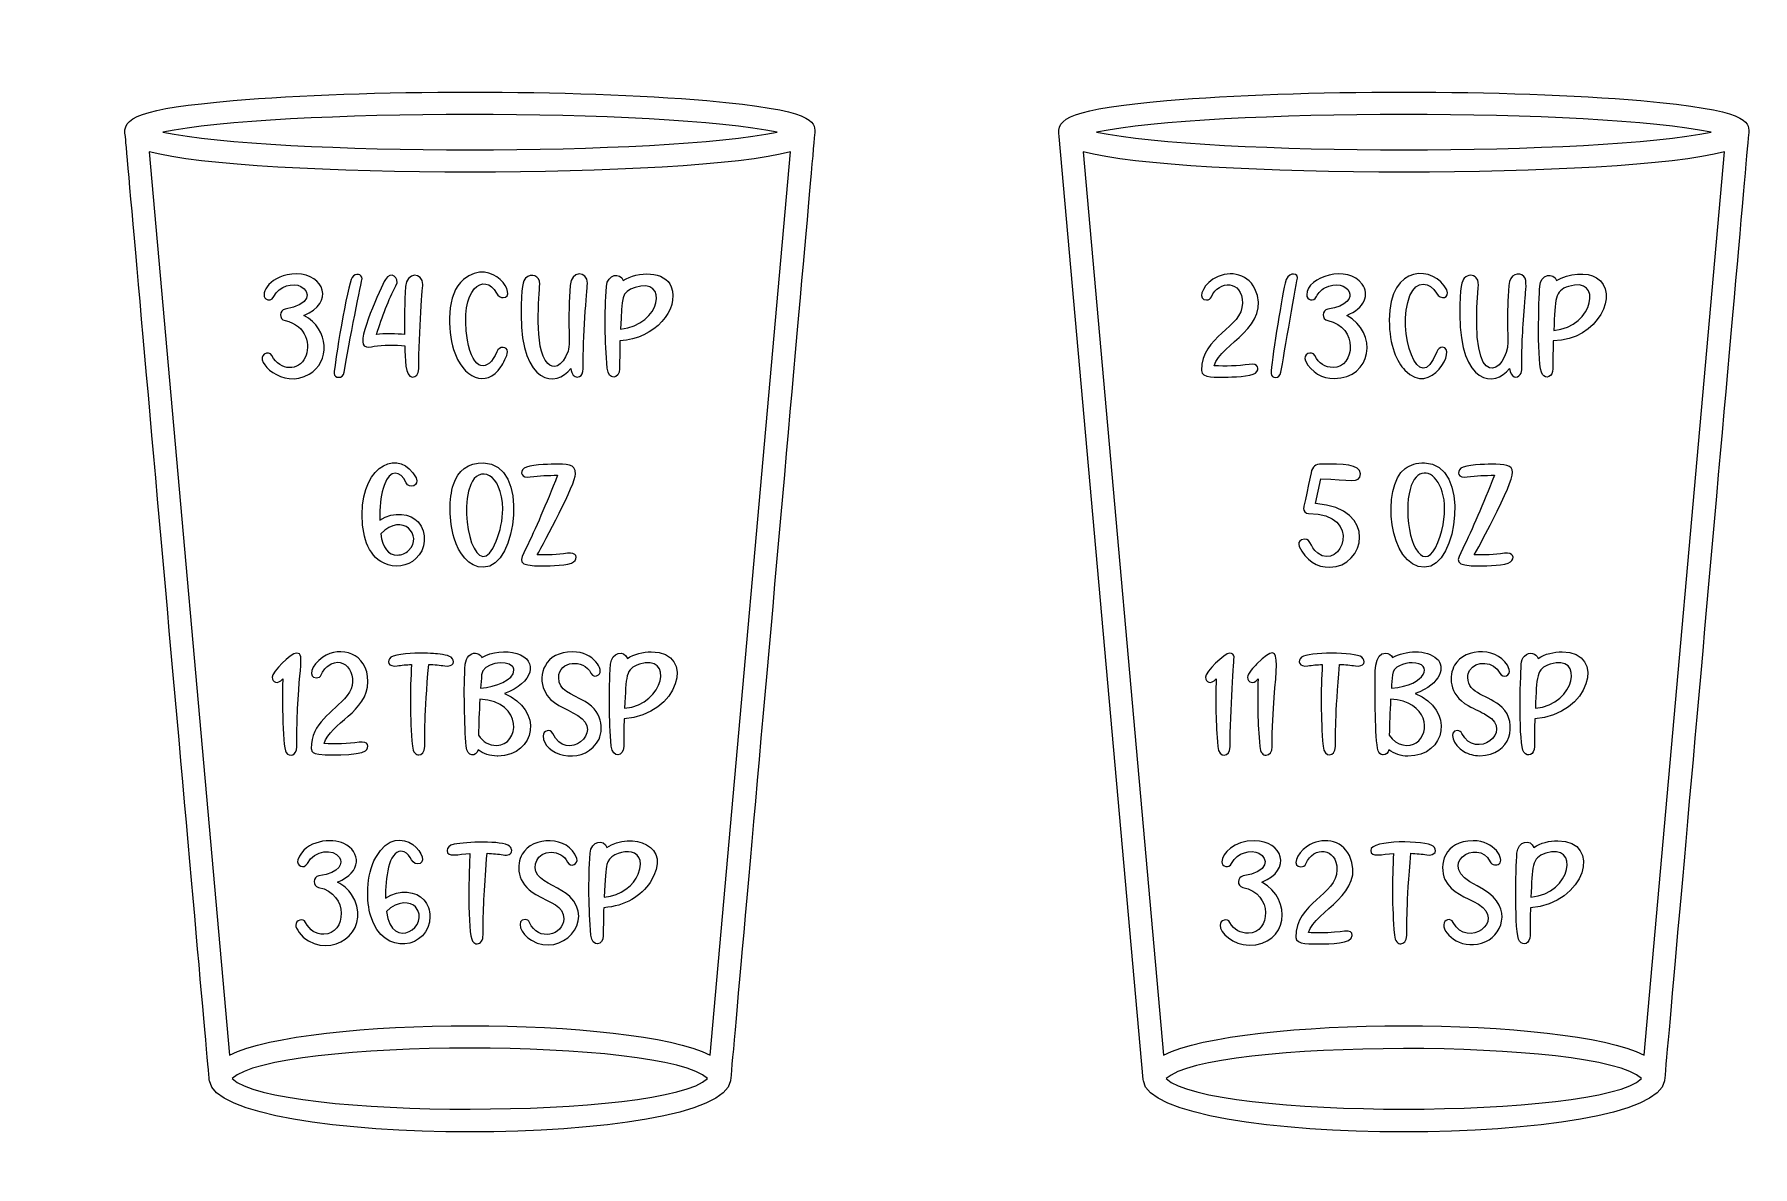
# Model space of a CAD drawing. Header units: inches. Extents: x 22.21 to 28.21, y -9.08 to -3.08.
# Drawn here: x 24.603 to 27.003, y -6.254 to -4.673 of the extents above; entities that cross this region are included whole.
import ezdxf

# ---------------------------------------------------------------- set-up
doc = ezdxf.new("R2010")
doc.units = ezdxf.units.IN
doc.header["$MEASUREMENT"] = 0
doc.layers.add('_U+0421_U+043B_U+043E_U+0439 1', color=7, linetype='Continuous')

msp = doc.modelspace()

# ---------------------------------------------------------------- linework, layer by layer
at = {"layer": '_U+0421_U+043B_U+043E_U+0439 1', "color": 1, "lineweight": 9, "true_color": 0xff0000}
msp.add_open_spline([(25.2111, -3.0833), (23.5543, -3.0833), (22.2111, -4.4265), (22.2111, -6.0833), (22.2111, -7.7402), (23.5543, -9.0833), (25.2111, -9.0833), (26.868, -9.0833), (28.2111, -7.7402), (28.2111, -6.0833), (28.2111, -4.4265), (26.868, -3.0833), (25.2111, -3.0833)], degree=3, knots=[0, 0, 0, 0, 1, 1, 1, 2, 2, 2, 3, 3, 3, 4, 4, 4, 4], dxfattribs=at)
at = {"layer": '_U+0421_U+043B_U+043E_U+0439 1', "color": 7, "lineweight": 9, "true_color": 0xffffff}
for points, knots in [([(24.7299, -4.8157), (24.7301, -4.8184), (24.8468, -6.132), (24.8472, -6.1347), (24.8472, -6.1347), (24.8472, -6.1347), (24.8472, -6.1347), (24.8599, -6.2296), (25.5623, -6.2299), (25.575, -6.1347), (25.575, -6.1347), (25.5751, -6.1347), (25.5751, -6.1347), (25.5752, -6.1338), (25.6928, -4.8106), (25.6928, -4.8096), (25.6928, -4.7951), (25.6928, -4.7786), (25.542, -4.7655), (25.359, -4.7497), (25.0632, -4.7497), (24.8802, -4.7655), (24.7499, -4.7768), (24.7237, -4.789), (24.7299, -4.8157)], [0, 0, 0, 0, 1, 1, 1, 2, 2, 2, 3, 3, 3, 4, 4, 4, 5, 5, 5, 6, 6, 6, 7, 7, 7, 8, 8, 8, 8]), ([(26.8795, -6.1347), (26.8795, -6.1347), (26.8797, -6.1347), (26.8797, -6.1347), (26.8797, -6.134), (26.9974, -4.8104), (26.9974, -4.8096), (26.9974, -4.7951), (26.9974, -4.7786), (26.8466, -4.7655), (26.6636, -4.7497), (26.3678, -4.7497), (26.1847, -4.7655), (26.0512, -4.7771), (26.0283, -4.79), (26.0344, -4.8157), (26.0344, -4.8157), (26.1515, -6.133), (26.1515, -6.133), (26.1515, -6.133), (26.1518, -6.1347), (26.1518, -6.1347), (26.1518, -6.1347), (26.1518, -6.1347), (26.1518, -6.1347), (26.1644, -6.2296), (26.8668, -6.2299), (26.8795, -6.1347)], [0, 0, 0, 0, 1, 1, 1, 2, 2, 2, 3, 3, 3, 4, 4, 4, 5, 5, 5, 6, 6, 6, 7, 7, 7, 8, 8, 8, 9, 9, 9, 9]), ([(24.782, -4.8096), (24.94, -4.7768), (25.4816, -4.7767), (25.6403, -4.8096), (25.4823, -4.8424), (24.9406, -4.8425), (24.782, -4.8096)], [0, 0, 0, 0, 1, 1, 1, 2, 2, 2, 2]), ([(26.0865, -4.8096), (26.2445, -4.7768), (26.7862, -4.7767), (26.9448, -4.8096), (26.7868, -4.8424), (26.2452, -4.8425), (26.0865, -4.8096)], [0, 0, 0, 0, 1, 1, 1, 2, 2, 2, 2]), ([(24.7632, -4.837), (24.9039, -4.875), (25.5189, -4.8749), (25.6591, -4.837), (25.6591, -4.837), (25.5469, -6.0988), (25.5469, -6.0988), (25.4376, -6.044), (24.9845, -6.0441), (24.8753, -6.0988), (24.8753, -6.0988), (24.7632, -4.837), (24.7632, -4.837)], [0, 0, 0, 0, 1, 1, 1, 2, 2, 2, 3, 3, 3, 4, 4, 4, 4]), ([(26.9636, -4.837), (26.9636, -4.837), (26.8515, -6.0988), (26.8515, -6.0988), (26.7421, -6.044), (26.2888, -6.0442), (26.1799, -6.0988), (26.1799, -6.0988), (26.0677, -4.837), (26.0677, -4.837), (26.2084, -4.875), (26.8235, -4.8749), (26.9636, -4.837)], [0, 0, 0, 0, 1, 1, 1, 2, 2, 2, 3, 3, 3, 4, 4, 4, 4]), ([(25.1881, -5.113), (25.18, -5.0872), (25.1777, -5.0351), (25.202, -5.0154), (25.2435, -4.982), (25.2792, -5.0407), (25.2574, -5.0407), (25.2543, -5.0407), (25.2506, -5.0387), (25.2483, -5.0346), (25.2317, -5.0039), (25.1954, -5.0276), (25.2076, -5.1), (25.2151, -5.1442), (25.2368, -5.1454), (25.2486, -5.1162), (25.252, -5.108), (25.2635, -5.1082), (25.2635, -5.1166), (25.2635, -5.1219), (25.2573, -5.133), (25.2543, -5.1374), (25.2341, -5.1675), (25.201, -5.1541), (25.1881, -5.113)], [0, 0, 0, 0, 1, 1, 1, 2, 2, 2, 3, 3, 3, 4, 4, 4, 5, 5, 5, 6, 6, 6, 7, 7, 7, 8, 8, 8, 8]), ([(26.5755, -5.03), (26.5808, -5.0414), (26.5669, -5.0449), (26.5612, -5.0346), (26.5527, -5.0189), (26.5331, -5.0155), (26.5242, -5.0377), (26.5043, -5.0871), (26.5369, -5.1837), (26.5615, -5.1162), (26.5629, -5.1122), (26.5663, -5.1101), (26.5696, -5.1101), (26.5906, -5.1101), (26.5539, -5.1808), (26.5171, -5.1422), (26.5061, -5.1307), (26.4953, -5.1079), (26.4953, -5.0723), (26.4953, -4.9917), (26.559, -4.9963), (26.5755, -5.03)], [0, 0, 0, 0, 1, 1, 1, 2, 2, 2, 3, 3, 3, 4, 4, 4, 5, 5, 5, 6, 6, 6, 7, 7, 7, 7]), ([(24.9811, -5.1243), (24.9884, -5.1086), (24.9841, -5.0792), (24.9528, -5.0728), (24.9439, -5.0709), (24.9448, -5.0582), (24.9528, -5.0568), (24.9891, -5.0512), (24.9889, -5.0322), (24.975, -5.0251), (24.9641, -5.0196), (24.9447, -5.024), (24.937, -5.0393), (24.9346, -5.0444), (24.9295, -5.045), (24.9259, -5.0422), (24.9175, -5.0359), (24.9319, -5.0077), (24.9688, -5.0077), (25.0083, -5.0077), (25.022, -5.0481), (24.9793, -5.0655), (25.0154, -5.0851), (25.016, -5.131), (24.9864, -5.1478), (24.9488, -5.169), (24.9097, -5.1294), (24.9238, -5.1197), (24.9277, -5.117), (24.9325, -5.1177), (24.9345, -5.1217), (24.9463, -5.1441), (24.9722, -5.1432), (24.9811, -5.1243)], [0, 0, 0, 0, 1, 1, 1, 2, 2, 2, 3, 3, 3, 4, 4, 4, 5, 5, 5, 6, 6, 6, 7, 7, 7, 8, 8, 8, 9, 9, 9, 10, 10, 10, 11, 11, 11, 11]), ([(25.0214, -5.1467), (25.0214, -5.1365), (25.0401, -5.0218), (25.0466, -5.0127), (25.0515, -5.0057), (25.0604, -5.0071), (25.0604, -5.0144), (25.0604, -5.0144), (25.0416, -5.1059), (25.0354, -5.1448), (25.0338, -5.1549), (25.0214, -5.1533), (25.0214, -5.1467)], [0, 0, 0, 0, 1, 1, 1, 2, 2, 2, 3, 3, 3, 4, 4, 4, 4]), ([(25.0633, -5.1081), (25.0528, -5.1), (25.0868, -5.0269), (25.093, -5.0153), (25.0996, -5.003), (25.1144, -5.0123), (25.1078, -5.0242), (25.0975, -5.0437), (25.0884, -5.0666), (25.0807, -5.0921), (25.0905, -5.0909), (25.1099, -5.0911), (25.1197, -5.0923), (25.1193, -5.0697), (25.1198, -5.0474), (25.1212, -5.0252), (25.1224, -5.0052), (25.1454, -5.0044), (25.1454, -5.0225), (25.1454, -5.0173), (25.1396, -5.0908), (25.1396, -5.1401), (25.1396, -5.1478), (25.1353, -5.1517), (25.1311, -5.1517), (25.1196, -5.1517), (25.1209, -5.125), (25.1202, -5.1081), (25.1082, -5.1065), (25.089, -5.1065), (25.0774, -5.1087), (25.0723, -5.1097), (25.0672, -5.1111), (25.0633, -5.1081)], [0, 0, 0, 0, 1, 1, 1, 2, 2, 2, 3, 3, 3, 4, 4, 4, 5, 5, 5, 6, 6, 6, 7, 7, 7, 8, 8, 8, 9, 9, 9, 10, 10, 10, 11, 11, 11, 11]), ([(25.2826, -5.0646), (25.2826, -5.0249), (25.2858, -5.0165), (25.2889, -5.0135), (25.2972, -5.0056), (25.3086, -5.0103), (25.3086, -5.0217), (25.3086, -5.0356), (25.2993, -5.1114), (25.3199, -5.1326), (25.3272, -5.1403), (25.3396, -5.1391), (25.3481, -5.1153), (25.3504, -5.1089), (25.3497, -5.0953), (25.3495, -5.0882), (25.3489, -5.0675), (25.3496, -5.0443), (25.351, -5.0236), (25.3521, -5.0034), (25.3752, -5.0023), (25.3752, -5.0207), (25.3752, -5.0207), (25.3693, -5.089), (25.3693, -5.129), (25.3693, -5.1385), (25.3707, -5.1516), (25.361, -5.1516), (25.3572, -5.1516), (25.3529, -5.1485), (25.352, -5.1396), (25.3321, -5.1668), (25.2826, -5.1627), (25.2826, -5.0646)], [0, 0, 0, 0, 1, 1, 1, 2, 2, 2, 3, 3, 3, 4, 4, 4, 5, 5, 5, 6, 6, 6, 7, 7, 7, 8, 8, 8, 9, 9, 9, 10, 10, 10, 11, 11, 11, 11]), ([(25.4202, -5.1401), (25.4202, -5.125), (25.4204, -5.1119), (25.4207, -5.1011), (25.4694, -5.098), (25.504, -5.0578), (25.4924, -5.0256), (25.4842, -5.003), (25.4449, -5.0036), (25.4253, -5.017), (25.4214, -5.0047), (25.4029, -5.0078), (25.4018, -5.0252), (25.3992, -5.0627), (25.3996, -5.1013), (25.4028, -5.1393), (25.4044, -5.1569), (25.4202, -5.1544), (25.4202, -5.1401)], [0, 0, 0, 0, 1, 1, 1, 2, 2, 2, 3, 3, 3, 4, 4, 4, 5, 5, 5, 6, 6, 6, 6]), ([(25.4215, -5.0846), (25.4237, -5.0395), (25.422, -5.0329), (25.4417, -5.0265), (25.4897, -5.011), (25.4785, -5.0795), (25.4215, -5.0846)], [0, 0, 0, 0, 1, 1, 1, 2, 2, 2, 2]), ([(26.2665, -5.1517), (26.2552, -5.1517), (26.2328, -5.1535), (26.2328, -5.1427), (26.2328, -5.0932), (26.2902, -5.0838), (26.2902, -5.0483), (26.2902, -5.0162), (26.2571, -5.0155), (26.2468, -5.0398), (26.2456, -5.0425), (26.2431, -5.044), (26.24, -5.044), (26.2278, -5.044), (26.2322, -5.0265), (26.249, -5.0151), (26.2676, -5.0024), (26.2968, -5.0051), (26.3076, -5.0284), (26.332, -5.081), (26.2598, -5.1047), (26.2507, -5.1359), (26.266, -5.1368), (26.2841, -5.1364), (26.2998, -5.1339), (26.3126, -5.1318), (26.3148, -5.1407), (26.3085, -5.146), (26.3023, -5.1511), (26.2745, -5.1517), (26.2665, -5.1517)], [0, 0, 0, 0, 1, 1, 1, 2, 2, 2, 3, 3, 3, 4, 4, 4, 5, 5, 5, 6, 6, 6, 7, 7, 7, 8, 8, 8, 9, 9, 9, 10, 10, 10, 10]), ([(26.3302, -5.1468), (26.3302, -5.1299), (26.344, -5.0482), (26.3498, -5.0203), (26.3529, -5.0058), (26.3653, -5.0049), (26.3671, -5.0124), (26.3671, -5.0124), (26.3671, -5.0124), (26.3671, -5.0124), (26.3671, -5.0124), (26.3474, -5.1236), (26.344, -5.145), (26.3424, -5.1551), (26.3302, -5.1534), (26.3302, -5.1468)], [0, 0, 0, 0, 1, 1, 1, 2, 2, 2, 3, 3, 3, 4, 4, 4, 5, 5, 5, 5]), ([(26.3783, -5.129), (26.3739, -5.1201), (26.3871, -5.1136), (26.3912, -5.1217), (26.397, -5.1329), (26.4054, -5.1383), (26.4167, -5.1383), (26.4476, -5.1383), (26.4524, -5.0815), (26.4095, -5.0728), (26.4005, -5.0709), (26.4014, -5.0582), (26.4095, -5.0568), (26.4637, -5.0484), (26.4361, -5.0104), (26.4052, -5.027), (26.4003, -5.0297), (26.3964, -5.0338), (26.3936, -5.0393), (26.3899, -5.0471), (26.3799, -5.044), (26.3799, -5.0369), (26.3799, -5.0107), (26.4382, -4.9946), (26.4575, -5.0217), (26.4681, -5.0364), (26.4607, -5.0554), (26.4359, -5.0655), (26.4804, -5.0896), (26.471, -5.1536), (26.4182, -5.1536), (26.4017, -5.1536), (26.3866, -5.1457), (26.3783, -5.129)], [0, 0, 0, 0, 1, 1, 1, 2, 2, 2, 3, 3, 3, 4, 4, 4, 5, 5, 5, 6, 6, 6, 7, 7, 7, 8, 8, 8, 9, 9, 9, 10, 10, 10, 11, 11, 11, 11]), ([(26.5938, -5.0645), (26.5938, -5.0249), (26.597, -5.0165), (26.6001, -5.0135), (26.6053, -5.0085), (26.6125, -5.0082), (26.6168, -5.013), (26.6204, -5.017), (26.6199, -5.0217), (26.6195, -5.0271), (26.6059, -5.185), (26.6609, -5.1418), (26.6609, -5.1031), (26.6609, -5.0874), (26.6593, -5.0668), (26.6622, -5.0236), (26.6631, -5.0079), (26.6769, -5.0039), (26.6834, -5.0111), (26.6883, -5.0166), (26.6857, -5.0327), (26.685, -5.0405), (26.682, -5.0754), (26.6805, -5.1052), (26.6805, -5.129), (26.6805, -5.1344), (26.6814, -5.1439), (26.6783, -5.1481), (26.6738, -5.1544), (26.6646, -5.1527), (26.6632, -5.1396), (26.6432, -5.1668), (26.5938, -5.1627), (26.5938, -5.0645)], [0, 0, 0, 0, 1, 1, 1, 2, 2, 2, 3, 3, 3, 4, 4, 4, 5, 5, 5, 6, 6, 6, 7, 7, 7, 8, 8, 8, 9, 9, 9, 10, 10, 10, 11, 11, 11, 11]), ([(26.7091, -5.1479), (26.7091, -5.1479), (26.7091, -5.1479), (26.7091, -5.1479), (26.7142, -5.1552), (26.7238, -5.1514), (26.7238, -5.1401), (26.7238, -5.125), (26.724, -5.1119), (26.7243, -5.1011), (26.7876, -5.1), (26.8177, -5.0336), (26.7848, -5.0129), (26.7719, -5.0049), (26.7451, -5.0059), (26.7289, -5.017), (26.7251, -5.005), (26.7065, -5.0074), (26.7054, -5.0252), (26.7043, -5.0415), (26.7011, -5.1366), (26.7091, -5.1479)], [0, 0, 0, 0, 1, 1, 1, 2, 2, 2, 3, 3, 3, 4, 4, 4, 5, 5, 5, 6, 6, 6, 7, 7, 7, 7]), ([(26.725, -5.0865), (26.7272, -5.0414), (26.726, -5.0314), (26.7456, -5.0251), (26.7937, -5.0095), (26.7819, -5.0814), (26.725, -5.0865)], [0, 0, 0, 0, 1, 1, 1, 2, 2, 2, 2]), ([(25.1219, -5.2992), (25.1263, -5.3083), (25.1414, -5.3035), (25.1358, -5.2926), (25.1145, -5.251), (25.0605, -5.2715), (25.0605, -5.3435), (25.0605, -5.3701), (25.0672, -5.4009), (25.0911, -5.4117), (25.1061, -5.4186), (25.1233, -5.4165), (25.1357, -5.4053), (25.1495, -5.3928), (25.1518, -5.3693), (25.1386, -5.3539), (25.1287, -5.3424), (25.105, -5.3382), (25.0853, -5.3517), (25.0852, -5.3493), (25.0852, -5.3468), (25.0852, -5.3443), (25.0852, -5.328), (25.0872, -5.3141), (25.0912, -5.3029), (25.0994, -5.2798), (25.1138, -5.2818), (25.1219, -5.2992)], [0, 0, 0, 0, 1, 1, 1, 2, 2, 2, 3, 3, 3, 4, 4, 4, 5, 5, 5, 6, 6, 6, 7, 7, 7, 8, 8, 8, 9, 9, 9, 9]), ([(26.521, -5.3379), (26.521, -5.2422), (26.5991, -5.2905), (26.5632, -5.3826), (26.5456, -5.4278), (26.521, -5.3886), (26.521, -5.3379)], [0, 0, 0, 0, 1, 1, 1, 2, 2, 2, 2]), ([(25.2302, -5.4174), (25.2776, -5.4174), (25.2943, -5.2715), (25.2302, -5.2715), (25.2084, -5.2715), (25.1943, -5.2818), (25.188, -5.3018), (25.1819, -5.3207), (25.1815, -5.3526), (25.1892, -5.3769), (25.1955, -5.3974), (25.2087, -5.4174), (25.2302, -5.4174)], [0, 0, 0, 0, 1, 1, 1, 2, 2, 2, 3, 3, 3, 4, 4, 4, 4]), ([(25.2569, -5.3361), (25.257, -5.3513), (25.2534, -5.367), (25.2478, -5.3811), (25.2227, -5.4444), (25.1933, -5.3499), (25.2123, -5.3016), (25.2228, -5.2749), (25.2565, -5.2847), (25.2569, -5.3361)], [0, 0, 0, 0, 1, 1, 1, 2, 2, 2, 3, 3, 3, 3]), ([(25.2867, -5.2791), (25.2928, -5.2741), (25.3207, -5.2734), (25.3286, -5.2734), (25.3459, -5.2734), (25.3587, -5.2718), (25.3587, -5.2871), (25.3587, -5.3001), (25.3152, -5.3825), (25.3051, -5.4001), (25.3192, -5.4004), (25.3332, -5.4001), (25.3473, -5.3978), (25.3602, -5.3957), (25.3624, -5.4046), (25.356, -5.4099), (25.3499, -5.415), (25.322, -5.4155), (25.314, -5.4155), (25.2741, -5.4155), (25.2809, -5.4085), (25.2894, -5.3911), (25.3026, -5.364), (25.3174, -5.3297), (25.3335, -5.2889), (25.3206, -5.2888), (25.3083, -5.2892), (25.2953, -5.2912), (25.2828, -5.2932), (25.2803, -5.2843), (25.2867, -5.2791)], [0, 0, 0, 0, 1, 1, 1, 2, 2, 2, 3, 3, 3, 4, 4, 4, 5, 5, 5, 6, 6, 6, 7, 7, 7, 8, 8, 8, 9, 9, 9, 10, 10, 10, 10]), ([(26.4549, -5.2868), (26.4549, -5.3015), (26.4397, -5.2944), (26.3998, -5.2939), (26.3998, -5.2939), (26.3923, -5.3284), (26.3923, -5.3284), (26.481, -5.3346), (26.4613, -5.4174), (26.412, -5.4174), (26.3948, -5.4174), (26.3784, -5.4078), (26.3695, -5.3881), (26.3677, -5.3841), (26.369, -5.3808), (26.3728, -5.3792), (26.386, -5.3734), (26.3834, -5.3886), (26.3953, -5.3976), (26.4289, -5.4229), (26.4599, -5.3423), (26.3825, -5.3423), (26.3782, -5.3423), (26.3756, -5.3388), (26.3756, -5.3351), (26.3756, -5.3345), (26.3756, -5.3343), (26.386, -5.2854), (26.388, -5.2762), (26.3921, -5.2734), (26.401, -5.2734), (26.43, -5.2734), (26.4549, -5.2729), (26.4549, -5.2868)], [0, 0, 0, 0, 1, 1, 1, 2, 2, 2, 3, 3, 3, 4, 4, 4, 5, 5, 5, 6, 6, 6, 7, 7, 7, 8, 8, 8, 9, 9, 9, 10, 10, 10, 11, 11, 11, 11]), ([(26.5447, -5.2715), (26.5336, -5.2715), (26.5245, -5.2742), (26.5175, -5.2793), (26.4833, -5.3049), (26.4943, -5.4174), (26.5447, -5.4174), (26.5921, -5.4174), (26.6088, -5.2715), (26.5447, -5.2715)], [0, 0, 0, 0, 1, 1, 1, 2, 2, 2, 3, 3, 3, 3]), ([(26.6647, -5.4099), (26.6586, -5.415), (26.6307, -5.4155), (26.6227, -5.4155), (26.5827, -5.4155), (26.5897, -5.4084), (26.5981, -5.3911), (26.6112, -5.3642), (26.6261, -5.3298), (26.6422, -5.2889), (26.6293, -5.2888), (26.6171, -5.2892), (26.604, -5.2912), (26.5914, -5.2932), (26.589, -5.2842), (26.5954, -5.2791), (26.6015, -5.2741), (26.6295, -5.2734), (26.6373, -5.2734), (26.6773, -5.2734), (26.6765, -5.2769), (26.6393, -5.3522), (26.6309, -5.369), (26.6224, -5.3851), (26.6138, -5.4001), (26.6279, -5.4004), (26.6419, -5.4001), (26.656, -5.3978), (26.6689, -5.3958), (26.6711, -5.4046), (26.6647, -5.4099)], [0, 0, 0, 0, 1, 1, 1, 2, 2, 2, 3, 3, 3, 4, 4, 4, 5, 5, 5, 6, 6, 6, 7, 7, 7, 8, 8, 8, 9, 9, 9, 10, 10, 10, 10]), ([(25.0865, -5.3705), (25.1171, -5.3392), (25.1466, -5.3738), (25.1255, -5.3937), (25.121, -5.398), (25.1159, -5.4002), (25.1096, -5.4002), (25.0969, -5.4002), (25.0893, -5.3905), (25.0865, -5.3705)], [0, 0, 0, 0, 1, 1, 1, 2, 2, 2, 3, 3, 3, 3]), ([(26.312, -5.5731), (26.3115, -5.5738), (26.311, -5.5744), (26.3105, -5.575), (26.3065, -5.5801), (26.2972, -5.579), (26.2972, -5.571), (26.2972, -5.5659), (26.3063, -5.5563), (26.3099, -5.5527), (26.355, -5.5078), (26.3316, -5.5626), (26.3316, -5.6682), (26.3316, -5.6743), (26.3284, -5.6798), (26.3231, -5.6798), (26.3193, -5.6798), (26.3151, -5.6766), (26.3143, -5.6675), (26.3114, -5.6341), (26.3112, -5.6062), (26.312, -5.5731)], [0, 0, 0, 0, 1, 1, 1, 2, 2, 2, 3, 3, 3, 4, 4, 4, 5, 5, 5, 6, 6, 6, 7, 7, 7, 7]), ([(24.9545, -5.6761), (24.9482, -5.6672), (24.9494, -5.584), (24.9496, -5.5731), (24.9424, -5.5819), (24.9348, -5.5779), (24.9348, -5.571), (24.9348, -5.5633), (24.9609, -5.5373), (24.9689, -5.5373), (24.9828, -5.5373), (24.9692, -5.5582), (24.9692, -5.6682), (24.9692, -5.68), (24.9593, -5.6831), (24.9545, -5.6761)], [0, 0, 0, 0, 1, 1, 1, 2, 2, 2, 3, 3, 3, 4, 4, 4, 5, 5, 5, 5]), ([(25.0651, -5.6738), (25.0574, -5.6802), (25.0043, -5.6809), (24.9948, -5.6775), (24.9901, -5.6758), (24.9894, -5.6723), (24.9894, -5.6704), (24.9894, -5.6341), (25.0196, -5.6206), (25.0397, -5.5965), (25.0589, -5.5733), (25.0374, -5.5361), (25.0128, -5.5553), (25.0087, -5.5585), (25.0055, -5.5627), (25.0035, -5.5676), (25.0022, -5.5703), (24.9998, -5.5718), (24.9966, -5.5718), (24.9845, -5.5718), (24.9889, -5.5543), (25.0056, -5.5429), (25.0298, -5.5265), (25.0686, -5.5364), (25.0686, -5.577), (25.0686, -5.6195), (25.0158, -5.6346), (25.0074, -5.6636), (25.0227, -5.6646), (25.0408, -5.6642), (25.0564, -5.6617), (25.0693, -5.6596), (25.0714, -5.6685), (25.0651, -5.6738)], [0, 0, 0, 0, 1, 1, 1, 2, 2, 2, 3, 3, 3, 4, 4, 4, 5, 5, 5, 6, 6, 6, 7, 7, 7, 8, 8, 8, 9, 9, 9, 10, 10, 10, 11, 11, 11, 11]), ([(25.143, -5.5373), (25.1488, -5.5373), (25.1546, -5.5376), (25.1604, -5.538), (25.166, -5.5384), (25.1803, -5.5395), (25.1847, -5.543), (25.191, -5.5481), (25.1887, -5.557), (25.176, -5.5551), (25.1691, -5.554), (25.1616, -5.5533), (25.1535, -5.553), (25.1475, -5.6245), (25.148, -5.6537), (25.148, -5.6679), (25.148, -5.6756), (25.1437, -5.6794), (25.1396, -5.6794), (25.1358, -5.6794), (25.1315, -5.6761), (25.1307, -5.6671), (25.1273, -5.6265), (25.1274, -5.5911), (25.1295, -5.5531), (25.1224, -5.5534), (25.1157, -5.5541), (25.1095, -5.5551), (25.0966, -5.557), (25.0946, -5.5481), (25.1008, -5.543), (25.107, -5.538), (25.1351, -5.5373), (25.143, -5.5373)], [0, 0, 0, 0, 1, 1, 1, 2, 2, 2, 3, 3, 3, 4, 4, 4, 5, 5, 5, 6, 6, 6, 7, 7, 7, 8, 8, 8, 9, 9, 9, 10, 10, 10, 11, 11, 11, 11]), ([(25.2764, -5.5378), (25.2614, -5.5333), (25.2416, -5.5352), (25.2278, -5.5435), (25.2274, -5.5425), (25.2268, -5.5416), (25.2261, -5.5408), (25.2224, -5.537), (25.2183, -5.5373), (25.2183, -5.5373), (25.212, -5.5373), (25.2055, -5.5423), (25.2046, -5.5529), (25.202, -5.5843), (25.2036, -5.6399), (25.2058, -5.6671), (25.2072, -5.6827), (25.2199, -5.6825), (25.2226, -5.6722), (25.2296, -5.6775), (25.2392, -5.6811), (25.2492, -5.6811), (25.2492, -5.6811), (25.2499, -5.6811), (25.2499, -5.6811), (25.3042, -5.6802), (25.3136, -5.6154), (25.2595, -5.5938), (25.2988, -5.5793), (25.3081, -5.5474), (25.2764, -5.5378)], [0, 0, 0, 0, 1, 1, 1, 2, 2, 2, 3, 3, 3, 4, 4, 4, 5, 5, 5, 6, 6, 6, 7, 7, 7, 8, 8, 8, 9, 9, 9, 10, 10, 10, 10]), ([(25.3881, -5.6632), (25.3649, -5.695), (25.3132, -5.6795), (25.3133, -5.6528), (25.3134, -5.6456), (25.3235, -5.6424), (25.3267, -5.6495), (25.3451, -5.6907), (25.4006, -5.6477), (25.3617, -5.6242), (25.3441, -5.6135), (25.3242, -5.6094), (25.3151, -5.5895), (25.3053, -5.5678), (25.3154, -5.5354), (25.3546, -5.5354), (25.3844, -5.5354), (25.3991, -5.5615), (25.3908, -5.5677), (25.3873, -5.5704), (25.3822, -5.5699), (25.38, -5.5651), (25.3703, -5.5449), (25.3351, -5.5475), (25.3351, -5.5711), (25.3351, -5.5904), (25.352, -5.5933), (25.372, -5.6049), (25.3993, -5.6207), (25.3982, -5.6493), (25.3881, -5.6632)], [0, 0, 0, 0, 1, 1, 1, 2, 2, 2, 3, 3, 3, 4, 4, 4, 5, 5, 5, 6, 6, 6, 7, 7, 7, 8, 8, 8, 9, 9, 9, 10, 10, 10, 10]), ([(25.4259, -5.6679), (25.4259, -5.6528), (25.4261, -5.6397), (25.4265, -5.6289), (25.5029, -5.6241), (25.5281, -5.5354), (25.4644, -5.5354), (25.4533, -5.5354), (25.4404, -5.5383), (25.431, -5.5448), (25.4271, -5.5326), (25.4086, -5.5354), (25.4075, -5.5529), (25.4049, -5.5919), (25.4054, -5.6298), (25.4086, -5.6671), (25.4102, -5.6847), (25.4259, -5.6822), (25.4259, -5.6679)], [0, 0, 0, 0, 1, 1, 1, 2, 2, 2, 3, 3, 3, 4, 4, 4, 5, 5, 5, 6, 6, 6, 6]), ([(25.4272, -5.6143), (25.4293, -5.569), (25.4282, -5.5592), (25.4478, -5.5528), (25.4958, -5.5372), (25.484, -5.6092), (25.4272, -5.6143)], [0, 0, 0, 0, 1, 1, 1, 2, 2, 2, 2]), ([(26.2386, -5.571), (26.2386, -5.5633), (26.2647, -5.5373), (26.2727, -5.5373), (26.2758, -5.5373), (26.2781, -5.5393), (26.2786, -5.5423), (26.2786, -5.5423), (26.273, -5.6197), (26.273, -5.6682), (26.273, -5.6828), (26.257, -5.6849), (26.2557, -5.6675), (26.2529, -5.6344), (26.2526, -5.6066), (26.2534, -5.5731), (26.2463, -5.5818), (26.2386, -5.5779), (26.2386, -5.571)], [0, 0, 0, 0, 1, 1, 1, 2, 2, 2, 3, 3, 3, 4, 4, 4, 5, 5, 5, 6, 6, 6, 6]), ([(26.4568, -5.543), (26.4629, -5.5479), (26.4609, -5.5571), (26.4481, -5.5551), (26.4412, -5.554), (26.4337, -5.5533), (26.4257, -5.553), (26.4197, -5.6248), (26.4201, -5.654), (26.4201, -5.6679), (26.4201, -5.6824), (26.4042, -5.6845), (26.4028, -5.6671), (26.3994, -5.6266), (26.3995, -5.5911), (26.4017, -5.5531), (26.3946, -5.5534), (26.3878, -5.5541), (26.3816, -5.5551), (26.3688, -5.5571), (26.3667, -5.548), (26.3729, -5.543), (26.3821, -5.5356), (26.4474, -5.5354), (26.4568, -5.543)], [0, 0, 0, 0, 1, 1, 1, 2, 2, 2, 3, 3, 3, 4, 4, 4, 5, 5, 5, 6, 6, 6, 7, 7, 7, 8, 8, 8, 8]), ([(26.4947, -5.6722), (26.5021, -5.6777), (26.5114, -5.6811), (26.5213, -5.6811), (26.5754, -5.6811), (26.5866, -5.6158), (26.5316, -5.5938), (26.5685, -5.5802), (26.5734, -5.5557), (26.5619, -5.5451), (26.5477, -5.5319), (26.517, -5.5332), (26.5, -5.5435), (26.4982, -5.5397), (26.4945, -5.5374), (26.4906, -5.5373), (26.4733, -5.5356), (26.4754, -5.5678), (26.4754, -5.5855), (26.4754, -5.5945), (26.4754, -5.6683), (26.4805, -5.6757), (26.4828, -5.6789), (26.4855, -5.6794), (26.4869, -5.6794), (26.4907, -5.6794), (26.4937, -5.676), (26.4947, -5.6722)], [0, 0, 0, 0, 1, 1, 1, 2, 2, 2, 3, 3, 3, 4, 4, 4, 5, 5, 5, 6, 6, 6, 7, 7, 7, 8, 8, 8, 9, 9, 9, 9]), ([(26.6217, -5.6805), (26.6137, -5.6805), (26.6062, -5.6785), (26.5994, -5.6745), (26.5847, -5.6661), (26.5767, -5.6455), (26.5908, -5.6455), (26.5934, -5.6455), (26.5954, -5.647), (26.5967, -5.6495), (26.6155, -5.6871), (26.6703, -5.6476), (26.6317, -5.6242), (26.6225, -5.6186), (26.6159, -5.6163), (26.6055, -5.6105), (26.5773, -5.5946), (26.5787, -5.5682), (26.5864, -5.5543), (26.6008, -5.5287), (26.6512, -5.5275), (26.6629, -5.56), (26.6657, -5.5683), (26.6538, -5.5734), (26.6499, -5.5651), (26.6419, -5.5484), (26.6156, -5.5469), (26.6075, -5.5615), (26.6058, -5.5645), (26.605, -5.5677), (26.605, -5.5711), (26.605, -5.5954), (26.6341, -5.5951), (26.653, -5.6132), (26.653, -5.6132), (26.653, -5.6132), (26.653, -5.6132), (26.675, -5.6345), (26.6656, -5.6805), (26.6217, -5.6805)], [0, 0, 0, 0, 1, 1, 1, 2, 2, 2, 3, 3, 3, 4, 4, 4, 5, 5, 5, 6, 6, 6, 7, 7, 7, 8, 8, 8, 9, 9, 9, 10, 10, 10, 11, 11, 11, 12, 12, 12, 13, 13, 13, 13]), ([(26.6797, -5.5529), (26.6782, -5.5736), (26.6756, -5.6648), (26.6833, -5.6757), (26.6884, -5.683), (26.698, -5.6792), (26.698, -5.6679), (26.698, -5.6527), (26.6982, -5.6396), (26.6986, -5.6289), (26.7751, -5.6241), (26.8, -5.5354), (26.7366, -5.5354), (26.7256, -5.5354), (26.7127, -5.5382), (26.7032, -5.5448), (26.7007, -5.5371), (26.6916, -5.5344), (26.6843, -5.5413), (26.6815, -5.5439), (26.68, -5.5478), (26.6797, -5.5529)], [0, 0, 0, 0, 1, 1, 1, 2, 2, 2, 3, 3, 3, 4, 4, 4, 5, 5, 5, 6, 6, 6, 7, 7, 7, 7]), ([(26.6993, -5.6143), (26.7015, -5.5692), (26.7002, -5.5592), (26.7199, -5.5528), (26.7679, -5.5373), (26.7563, -5.6092), (26.6993, -5.6143)], [0, 0, 0, 0, 1, 1, 1, 2, 2, 2, 2]), ([(25.2261, -5.5863), (25.2265, -5.58), (25.227, -5.5737), (25.2275, -5.5674), (25.2288, -5.551), (25.2615, -5.5459), (25.2705, -5.5559), (25.2718, -5.5574), (25.2724, -5.559), (25.2724, -5.5612), (25.2724, -5.5751), (25.2473, -5.5845), (25.2261, -5.5863)], [0, 0, 0, 0, 1, 1, 1, 2, 2, 2, 3, 3, 3, 4, 4, 4, 4]), ([(26.4982, -5.5863), (26.4986, -5.58), (26.4991, -5.5737), (26.4997, -5.5674), (26.5005, -5.5559), (26.516, -5.5508), (26.5272, -5.5508), (26.5576, -5.5508), (26.5479, -5.5822), (26.4982, -5.5863)], [0, 0, 0, 0, 1, 1, 1, 2, 2, 2, 3, 3, 3, 3]), ([(25.2486, -5.6661), (25.2375, -5.6661), (25.2292, -5.6614), (25.2232, -5.6518), (25.2233, -5.6366), (25.2239, -5.6197), (25.225, -5.6015), (25.2879, -5.6057), (25.2798, -5.6661), (25.2486, -5.6661)], [0, 0, 0, 0, 1, 1, 1, 2, 2, 2, 3, 3, 3, 3]), ([(26.533, -5.6625), (26.5233, -5.6692), (26.505, -5.6674), (26.4953, -5.6518), (26.4954, -5.6366), (26.496, -5.6197), (26.4972, -5.6015), (26.5496, -5.605), (26.5534, -5.6485), (26.533, -5.6625)], [0, 0, 0, 0, 1, 1, 1, 2, 2, 2, 3, 3, 3, 3]), ([(25.0932, -5.8795), (25.0925, -5.8522), (25.098, -5.8138), (25.1147, -5.8138), (25.1277, -5.8138), (25.1282, -5.8317), (25.1375, -5.8317), (25.1644, -5.8317), (25.1131, -5.7629), (25.0795, -5.8227), (25.0654, -5.8478), (25.0666, -5.8845), (25.0725, -5.9045), (25.0895, -5.9629), (25.1552, -5.9495), (25.1552, -5.9052), (25.1552, -5.8963), (25.1523, -5.8884), (25.1466, -5.8817), (25.1366, -5.8702), (25.1129, -5.866), (25.0932, -5.8795)], [0, 0, 0, 0, 1, 1, 1, 2, 2, 2, 3, 3, 3, 4, 4, 4, 5, 5, 5, 6, 6, 6, 7, 7, 7, 7]), ([(25.0457, -5.8742), (25.0751, -5.9181), (25.0277, -5.9629), (24.9857, -5.9393), (24.9748, -5.9331), (24.9678, -5.9211), (24.9678, -5.9173), (24.9678, -5.9098), (24.9783, -5.9069), (24.9815, -5.9134), (24.9874, -5.9245), (24.9957, -5.93), (25.0071, -5.93), (25.0379, -5.93), (25.043, -5.8732), (24.9998, -5.8645), (24.991, -5.8626), (24.9917, -5.8498), (24.9999, -5.8485), (25.0306, -5.8437), (25.0341, -5.8304), (25.0285, -5.8221), (25.0206, -5.8107), (24.9939, -5.8113), (24.984, -5.831), (24.9798, -5.8397), (24.9678, -5.8346), (24.9708, -5.8259), (24.9808, -5.7978), (25.0185, -5.7954), (25.0351, -5.8032), (25.0591, -5.8145), (25.0604, -5.8432), (25.0263, -5.8572), (25.0346, -5.8617), (25.0412, -5.8674), (25.0457, -5.8742)], [0, 0, 0, 0, 1, 1, 1, 2, 2, 2, 3, 3, 3, 4, 4, 4, 5, 5, 5, 6, 6, 6, 7, 7, 7, 8, 8, 8, 9, 9, 9, 10, 10, 10, 11, 11, 11, 12, 12, 12, 12]), ([(25.2657, -5.8185), (25.2636, -5.8194), (25.2611, -5.8195), (25.2575, -5.819), (25.2506, -5.8179), (25.2431, -5.8172), (25.2351, -5.8168), (25.2315, -5.8599), (25.2296, -5.8949), (25.2295, -5.921), (25.2295, -5.9264), (25.2304, -5.9356), (25.2273, -5.9398), (25.224, -5.9443), (25.2185, -5.9447), (25.2149, -5.9396), (25.2072, -5.9291), (25.21, -5.8352), (25.2111, -5.817), (25.1954, -5.8177), (25.1791, -5.8235), (25.1791, -5.813), (25.1791, -5.8094), (25.182, -5.8052), (25.1893, -5.804), (25.2053, -5.8012), (25.256, -5.7986), (25.2662, -5.8069), (25.2662, -5.8069), (25.2662, -5.8069), (25.2662, -5.8069), (25.2706, -5.8104), (25.2707, -5.8161), (25.2657, -5.8185)], [0, 0, 0, 0, 1, 1, 1, 2, 2, 2, 3, 3, 3, 4, 4, 4, 5, 5, 5, 6, 6, 6, 7, 7, 7, 8, 8, 8, 9, 9, 9, 10, 10, 10, 11, 11, 11, 11]), ([(25.297, -5.9384), (25.2823, -5.93), (25.2743, -5.9094), (25.2884, -5.9094), (25.291, -5.9094), (25.2931, -5.9108), (25.2943, -5.9134), (25.3066, -5.9411), (25.3421, -5.9312), (25.3421, -5.9085), (25.3419, -5.8896), (25.3244, -5.8863), (25.3031, -5.8744), (25.2754, -5.8587), (25.2761, -5.8325), (25.284, -5.8182), (25.2984, -5.7926), (25.3488, -5.7914), (25.3605, -5.8239), (25.3633, -5.8321), (25.3514, -5.8373), (25.3475, -5.829), (25.3435, -5.8206), (25.3341, -5.8154), (25.3248, -5.8154), (25.3043, -5.8154), (25.2972, -5.8349), (25.3058, -5.8472), (25.3136, -5.8583), (25.3387, -5.8657), (25.3506, -5.8771), (25.3506, -5.8771), (25.3506, -5.8771), (25.3506, -5.8771), (25.3858, -5.9111), (25.3394, -5.9631), (25.297, -5.9384)], [0, 0, 0, 0, 1, 1, 1, 2, 2, 2, 3, 3, 3, 4, 4, 4, 5, 5, 5, 6, 6, 6, 7, 7, 7, 8, 8, 8, 9, 9, 9, 10, 10, 10, 11, 11, 11, 12, 12, 12, 12]), ([(25.4025, -5.8087), (25.3987, -5.7968), (25.3801, -5.799), (25.379, -5.8168), (25.3764, -5.8558), (25.3769, -5.8937), (25.3801, -5.931), (25.3817, -5.9486), (25.3974, -5.9461), (25.3974, -5.9318), (25.3974, -5.9167), (25.3976, -5.9036), (25.398, -5.8928), (25.4278, -5.8909), (25.4508, -5.876), (25.4629, -5.8574), (25.4969, -5.8053), (25.4355, -5.786), (25.4025, -5.8087)], [0, 0, 0, 0, 1, 1, 1, 2, 2, 2, 3, 3, 3, 4, 4, 4, 5, 5, 5, 6, 6, 6, 6]), ([(25.4462, -5.8461), (25.4401, -5.8614), (25.4225, -5.8761), (25.3987, -5.8782), (25.3998, -5.8537), (25.401, -5.8384), (25.4022, -5.8326), (25.407, -5.81), (25.4632, -5.8028), (25.4462, -5.8461)], [0, 0, 0, 0, 1, 1, 1, 2, 2, 2, 3, 3, 3, 3]), ([(26.2996, -5.9452), (26.2768, -5.9452), (26.2589, -5.9276), (26.2589, -5.9173), (26.2589, -5.9098), (26.2694, -5.9069), (26.2726, -5.9133), (26.2785, -5.9245), (26.2872, -5.9284), (26.2985, -5.9284), (26.3294, -5.9284), (26.3338, -5.8732), (26.2909, -5.8645), (26.2819, -5.8626), (26.2829, -5.8499), (26.291, -5.8485), (26.3272, -5.8429), (26.327, -5.8238), (26.3132, -5.8168), (26.3023, -5.8113), (26.2828, -5.8155), (26.2751, -5.831), (26.2713, -5.8388), (26.2614, -5.8356), (26.2614, -5.8286), (26.2614, -5.8172), (26.2781, -5.7993), (26.3069, -5.7993), (26.3461, -5.7993), (26.3603, -5.8397), (26.3174, -5.8572), (26.3614, -5.881), (26.3531, -5.9452), (26.2996, -5.9452)], [0, 0, 0, 0, 1, 1, 1, 2, 2, 2, 3, 3, 3, 4, 4, 4, 5, 5, 5, 6, 6, 6, 7, 7, 7, 8, 8, 8, 9, 9, 9, 10, 10, 10, 11, 11, 11, 11]), ([(26.3826, -5.9275), (26.3876, -5.9278), (26.3929, -5.928), (26.3984, -5.928), (26.43, -5.928), (26.4436, -5.9209), (26.4436, -5.9316), (26.4436, -5.9438), (26.4107, -5.9433), (26.3984, -5.9433), (26.3872, -5.9433), (26.3647, -5.9451), (26.3647, -5.9343), (26.3647, -5.8849), (26.4222, -5.8754), (26.4222, -5.8399), (26.4222, -5.8084), (26.3894, -5.8063), (26.3787, -5.8315), (26.3775, -5.8342), (26.375, -5.8357), (26.3719, -5.8357), (26.3597, -5.8357), (26.3641, -5.8182), (26.3809, -5.8068), (26.4001, -5.7938), (26.429, -5.7973), (26.4396, -5.82), (26.464, -5.8728), (26.3916, -5.897), (26.3826, -5.9275)], [0, 0, 0, 0, 1, 1, 1, 2, 2, 2, 3, 3, 3, 4, 4, 4, 5, 5, 5, 6, 6, 6, 7, 7, 7, 8, 8, 8, 9, 9, 9, 10, 10, 10, 10]), ([(26.5477, -5.819), (26.5408, -5.8179), (26.5333, -5.8172), (26.5253, -5.8168), (26.5193, -5.8887), (26.5197, -5.9179), (26.5197, -5.9317), (26.5197, -5.9395), (26.5154, -5.9433), (26.5113, -5.9433), (26.5076, -5.9433), (26.5031, -5.94), (26.5024, -5.931), (26.499, -5.8905), (26.4991, -5.855), (26.5013, -5.817), (26.4857, -5.8177), (26.4693, -5.8235), (26.4693, -5.813), (26.4693, -5.7972), (26.5467, -5.799), (26.5564, -5.8069), (26.5627, -5.812), (26.5604, -5.8209), (26.5477, -5.819)], [0, 0, 0, 0, 1, 1, 1, 2, 2, 2, 3, 3, 3, 4, 4, 4, 5, 5, 5, 6, 6, 6, 7, 7, 7, 8, 8, 8, 8]), ([(26.63, -5.94), (26.5986, -5.9542), (26.5713, -5.9312), (26.5713, -5.9167), (26.5713, -5.9094), (26.5811, -5.9066), (26.5847, -5.9134), (26.6046, -5.9507), (26.6585, -5.9117), (26.6197, -5.888), (26.6021, -5.8774), (26.5821, -5.8732), (26.5731, -5.8534), (26.564, -5.8334), (26.5717, -5.7993), (26.6125, -5.7993), (26.6423, -5.7993), (26.6569, -5.8254), (26.6487, -5.8316), (26.6452, -5.8343), (26.6386, -5.8334), (26.6363, -5.8286), (26.6196, -5.7938), (26.556, -5.8333), (26.618, -5.8625), (26.6694, -5.8872), (26.6553, -5.9286), (26.63, -5.94)], [0, 0, 0, 0, 1, 1, 1, 2, 2, 2, 3, 3, 3, 4, 4, 4, 5, 5, 5, 6, 6, 6, 7, 7, 7, 8, 8, 8, 9, 9, 9, 9]), ([(26.7305, -5.7993), (26.7193, -5.7993), (26.7065, -5.8022), (26.6971, -5.8087), (26.6931, -5.7964), (26.6746, -5.7994), (26.6736, -5.8168), (26.6722, -5.8378), (26.6695, -5.9285), (26.6772, -5.9396), (26.6823, -5.9469), (26.692, -5.9431), (26.692, -5.9317), (26.692, -5.9167), (26.6922, -5.9036), (26.6925, -5.8928), (26.7693, -5.8879), (26.7938, -5.7993), (26.7305, -5.7993)], [0, 0, 0, 0, 1, 1, 1, 2, 2, 2, 3, 3, 3, 4, 4, 4, 5, 5, 5, 6, 6, 6, 6]), ([(26.6932, -5.8782), (26.6953, -5.8354), (26.6936, -5.8233), (26.7138, -5.8167), (26.7617, -5.8011), (26.7503, -5.873), (26.6932, -5.8782)], [0, 0, 0, 0, 1, 1, 1, 2, 2, 2, 2]), ([(25.0944, -5.8983), (25.1101, -5.8823), (25.1285, -5.8842), (25.1351, -5.8917), (25.1576, -5.9177), (25.1024, -5.9556), (25.0944, -5.8983)], [0, 0, 0, 0, 1, 1, 1, 2, 2, 2, 2]), ([(25.543, -6.1316), (25.4853, -6.188), (24.9378, -6.1887), (24.8792, -6.1316), (24.9371, -6.0751), (25.4846, -6.0745), (25.543, -6.1316)], [0, 0, 0, 0, 1, 1, 1, 2, 2, 2, 2]), ([(26.8475, -6.1316), (26.7894, -6.1884), (26.2419, -6.1883), (26.1838, -6.1316), (26.2405, -6.0762), (26.7895, -6.0749), (26.8475, -6.1316)], [0, 0, 0, 0, 1, 1, 1, 2, 2, 2, 2])]:
    msp.add_open_spline(points, degree=3, knots=knots, dxfattribs=at)

doc.saveas('drawing.dxf')
